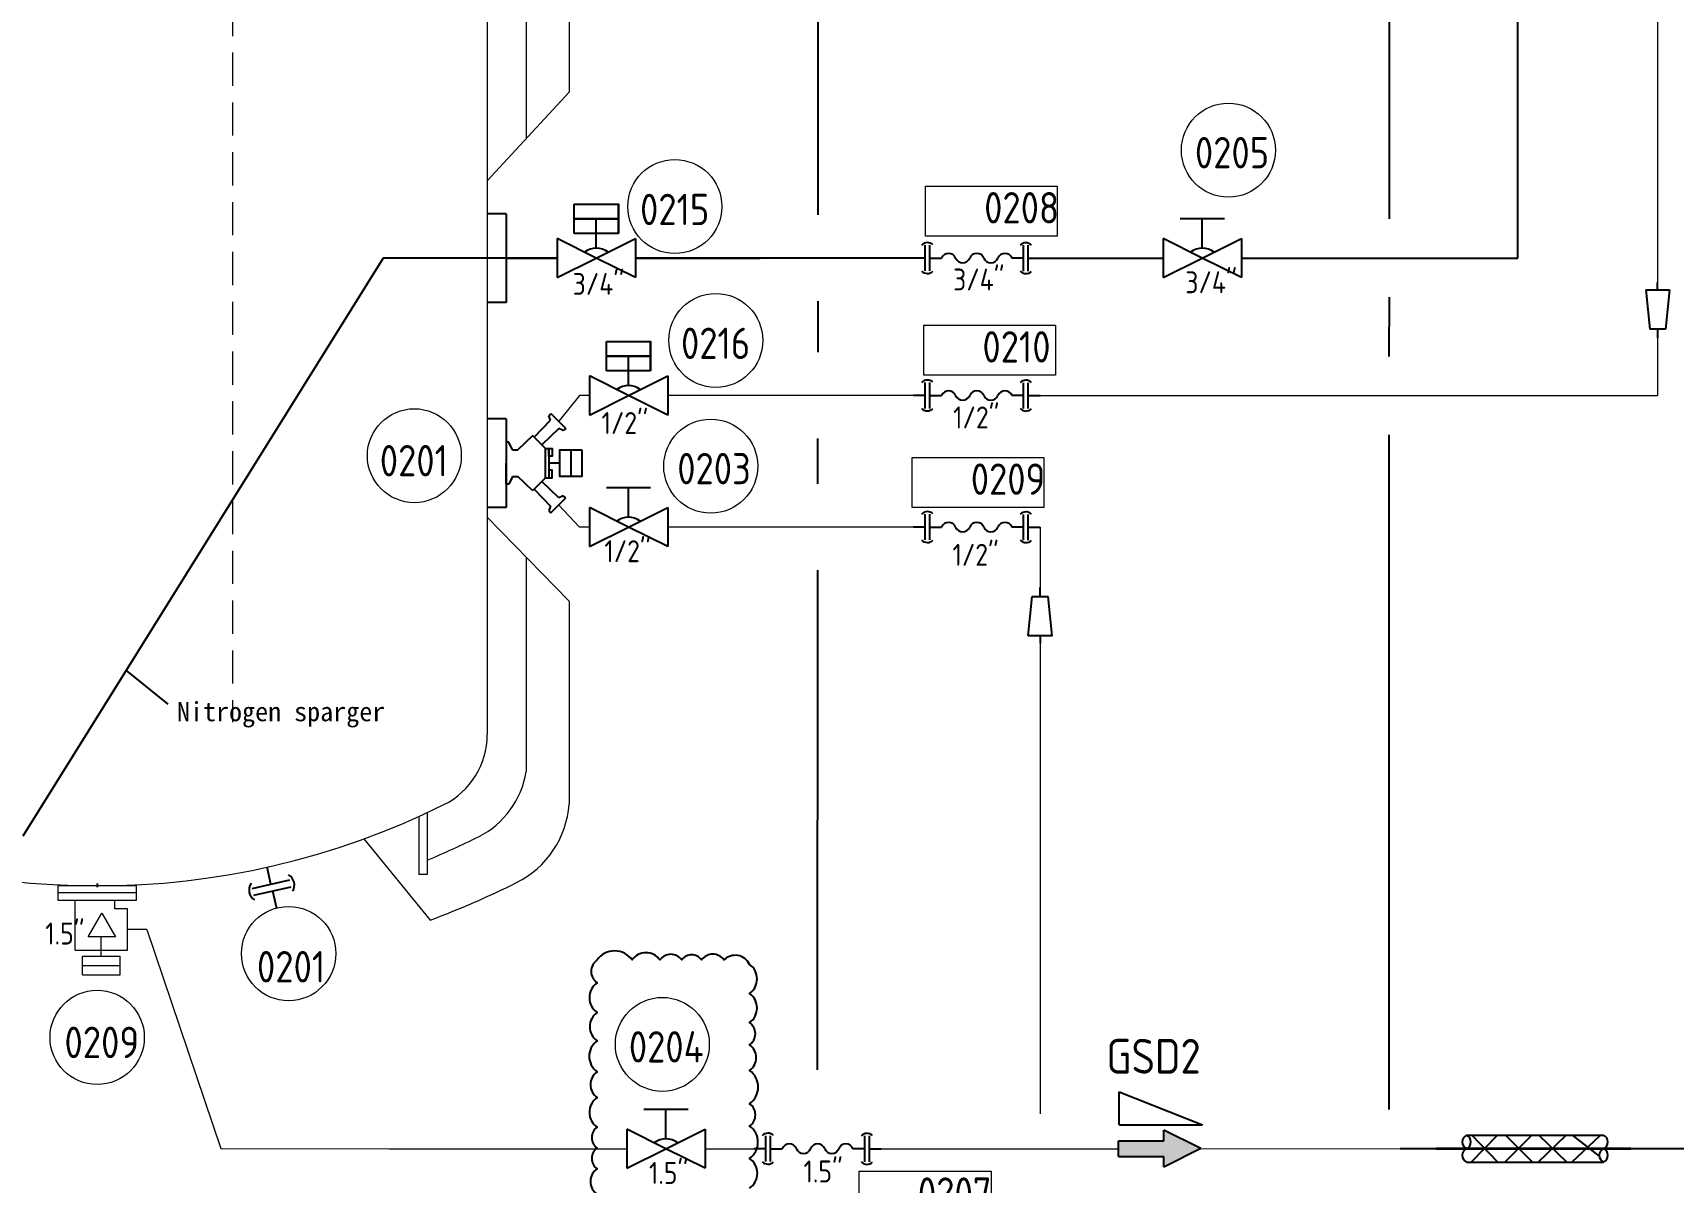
# Model space of a CAD drawing. Header units: millimetres. Extents: x -68339142 to 208, y -167 to 82456658.
# Drawn here: x -68333509 to -68332881, y 82448111 to 82448551 of the extents above; entities that cross this region are included whole.
import ezdxf

# ---------------------------------------------------------------- set-up
doc = ezdxf.new("R2010")
doc.units = ezdxf.units.MM
doc.header["$MEASUREMENT"] = 0
doc.linetypes.add('HIDDEN', pattern=[9.524999999999999, 6.35, -3.175])
for name, color, linetype, lineweight in [('AM_8', 1, 'Continuous', 15), ('Langurage', 7, 'Continuous', 0), ('图层00物料管路PR', 6, 'Continuous', 15), ('图层01注射用水WFI', 3, 'Continuous', 5), ('图层20排放管路DR', 1, 'Continuous', 15)]:
    doc.layers.add(name, color=color, linetype=linetype, lineweight=lineweight)
for name, color, linetype in [('排管', 10, 'Continuous'), ('文字', 1, 'Continuous'), ('機器', 7, 'Continuous'), ('药液', 210, 'Continuous')]:
    doc.layers.add(name, color=color, linetype=linetype)
doc.styles.get("Standard").update_dxf_attribs({"font": 'gbenor.shx', "bigfont": 'gbcbig.shx'})
doc.styles.add('{18b73a54-fa43-428c-adcb-c1c7bbdf2c84}', font='')
doc.styles.get('{18b73a54-fa43-428c-adcb-c1c7bbdf2c84}').set_extended_font_data('SimSun')

# ---------------------------------------------------------------- blocks, each defined once
blk = doc.blocks.new('*U99')
at = {"color": 0, "linetype": 'ByBlock', "lineweight": 9}
for p, q in [((8.954739817020755, -2.028470237382503), (-13.54526018297924, -2.028470237650684)), ((-8.626466819127966, -18.35064872195745), (-8.626466819298335, -4.056940475084058)), ((-8.626466819298335, -4.056940475084058), (2.687094705460945, -4.05694047494921)), ((2.687094705491011, -6.579359431422512), (2.687094705504601, -4.05694047494921)), ((6.331206636378458, -6.579359431379078), (2.687094705534666, -6.579359431422512)), ((6.331206636518762, -18.35064872177917), (6.331206636378458, -6.579359431379078)), ((11.93284401598414, -12.46500407650963), (6.33120663644861, -12.46500407657639)), ((-8.626466819127966, -18.35064872195745), (6.331206636518762, -18.35064872177917)), ((-1.14763009138187, -20.10888268052508), (-1.147630091414612, -14.61491038991426)), ((-6.540429347472708, -25.47777345626734), (-6.540429347536701, -20.10888268058936)), ((-6.540429347536701, -20.10888268058936), (4.24516916477296, -20.10888268046081)), ((-6.540429347504705, -22.79332806842835), (4.245169164804957, -22.7933280682998)), ((4.245169164836954, -25.47777345613879), (4.24516916477296, -20.10888268046081)), ((-6.540429347472708, -25.47777345626734), (4.245169164836954, -25.47777345613879))]:
    blk.add_line(p, q, dxfattribs=at)
for points in [[(8.954739816996579, 1.204127738524642e-10), (-13.54526018300342, -1.477686691792281e-10), (-13.54526018295507, -4.056940475142686), (8.954739817044935, -4.056940474874504)], [(-0.9550431307441729, -7.8380235779018), (2.957594294486626, -14.61491038986533), (-4.86768055583525, -14.6149103899586)]]:
    blk.add_lwpolyline(points, close=True, dxfattribs=at)
at = {"color": 1, "linetype": 'ByBlock', "lineweight": 9}
blk.add_circle((-2.326576035606392, -43.37318578918918), 13.5, dxfattribs=at)
for tag, p, height, flags in [('YQJ_ITEMID', (12.30389252496513, -9.268028050291264), 5, 1), ('YQJ_CLASS_NAME', (12.34145168959367, -15.0460218663336), 5, 1), ('品牌', (13.51525420045436, -20.57112130539599), 5, 1), ('供电电源', (13.40854493904772, -26.41575940861708), 5, 1), ('控制方式', (13.72867290480644, -33.13547494261206), 5, 1), ('YQJ_CODE', (-8.585364625655911, -40.9216355847481), 9, 2), ('输出信号类型1', (14.1519754470537, -39.40720924178709), 5, 1), ('输出信号类型2', (13.98124049918988, -46.42557879951505), 5, 1)]:
    blk.add_attdef(tag, p, '', height=height, dxfattribs=dict(at, flags=flags))
for tag, p, height in [('尺寸', (-17.20476168828574, -16.78456578587141), 6.3), ('YQJ_NO', (-11.69302449010456, -49.29637015184429), 9)]:
    blk.add_attdef(tag, p, '', height=height, dxfattribs=at)
blk = doc.blocks.new('*U69')
at = {"color": 1, "linetype": 'ByBlock', "lineweight": 9}
blk.add_circle((13.5, -1.77635683940025e-15), 13.5, dxfattribs=at)
at = {"color": 1, "linetype": 'ByBlock', "lineweight": 9, "flags": 1}
for tag, p in [('YQJ_ITEMID', (24.38943776185624, 7.984361569487646)), ('YQJ_CLASS_NAME', (24.3999337322457, 3.682376766385232)), ('品牌', (24.8201266641081, -0.6865745397071805)), ('供电电源', (24.91061420759434, -5.225861052161235)), ('控制方式', (25.04552130297452, -9.989354953061365)), ('量程上限', (24.77570711221415, -14.9326032799006)), ('量程下限', (24.64080013634884, -19.96572891749793)), ('输入信号类型1', (24.5918368282837, -25.28992703947256)), ('输入信号类型2', (24.41907406160681, -30.47782268224296))]:
    blk.add_attdef(tag, p, '', height=5, dxfattribs=at)
at = {"color": 1, "linetype": 'ByBlock', "lineweight": 13, "flags": 2}
blk.add_attdef('YQJ_CODE', (7.181431612304732, -0.3770963063832848), '', height=9, dxfattribs=at)
at = {"color": 1, "linetype": 'ByBlock', "lineweight": 13}
blk.add_attdef('YQJ_NO', (4.419494115506676, -8.260460470582805), '', height=9, dxfattribs=at)
at = {"color": 1, "linetype": 'ByBlock', "lineweight": 9}
blk.add_attdef('尺寸', (-11.61090940447393, -20.93206571894052), '', height=6.3, dxfattribs=at)
blk = doc.blocks.new('*U304')
at = {"color": 0}
for p, q in [((3.380946980479639, 0), (0, 0)), ((3.380946980479639, -3.708082801808923), (3.380946980479639, 3.708082801804994)), ((4.719053019536076, -3.708082801808923), (4.719053019536076, 3.708082801804994)), ((4.719053019536076, 0), (8.1, 0)), ((31.69842821224318, -3.758037711016311), (31.69842821224318, 3.658127892597606)), ((33.03653425129962, -3.758037711016311), (33.03653425129962, 3.658127892597606)), ((31.69842821224318, -0.04995490920738804), (28.31748123176354, -0.04995490920738804)), ((33.03653425129962, -0.04995490920738804), (36.41748123176355, -0.04995490920738804))]:
    blk.add_line(p, q, dxfattribs=at)
at = {"color": 1, "linetype": 'ByBlock', "lineweight": 9}
blk.add_lwpolyline([(67.88163409025975, -20.88025844666413), (30.08163409025976, -20.88025844666413), (30.08163409025976, -6.480258446664124), (67.88163409025975, -6.480258446664124)], close=True, dxfattribs=at)
at = {"color": 0}
for centre, radius, start, end in [((4.029350639751647, 2.090597283887982), 2.340368230475572, 46.47917323098157, 135.7809304604455), ((10.12499999998465, -0.8437500000368343), 2.19375, 22.61986494908265, 157.3801350509174), ((18.22499999998465, -0.8437500000368343), 2.19375, 22.61986494908265, 157.3801350509174), ((26.32499999998465, -0.8437500000368343), 2.19375, 22.61986494908265, 157.3801350509174), ((32.34683187151519, 2.040642374680594), 2.340368230475572, 46.47917323098157, 135.7809304604455), ((4.029350639751647, -2.090597283891911), 2.340368230475572, 224.2190695395545, 313.5208267690184), ((14.17499999998465, 0.8437499999631656), 2.19375, 202.6198649490826, 337.3801350509173), ((22.27499999998465, 0.8437499999631656), 2.19375, 202.6198649490826, 337.3801350509173), ((32.34683187151519, -2.140552193099299), 2.340368230475572, 224.2190695395544, 313.5208267690184)]:
    blk.add_arc(centre, radius, start, end, dxfattribs=at)
at = {"color": 1, "linetype": 'ByBlock', "lineweight": 9}
for tag, p, height in [('尺寸', (14.17806246808041, -9.673044855565704), 6.3), ('YQJ_NO', (46.92724781217422, -17.22076297964971), 9)]:
    blk.add_attdef(tag, p, '', height=height, dxfattribs=at)
for tag, p, height, flags in [('YQJ_CODE', (30.56034975411163, -17.08106978389082), 9, 2), ('YQJ_ITEMID', (27.58501167491789, -18.02776964529676), 5, 1), ('YQJ_CLASS_NAME', (28.04379899468125, -23.50729088758021), 5, 1)]:
    blk.add_attdef(tag, p, '', height=height, dxfattribs=dict(at, flags=flags))
blk = doc.blocks.new('KGJK')
at = {"layer": 'AM_8'}
blk.add_hatch(color=256, dxfattribs=at).paths.add_polyline_path([(5848.813452545352, -1050.605828065278), (5848.813452545354, -1052.349464705978), (5853.939130079631, -1052.349464705978), (5853.939130079631, -1053.560979718961), (5858.105796746298, -1051.477646385627), (5853.939130079631, -1049.394313052294), (5853.939130079629, -1050.605828065278)])
at = {"layer": '文字'}
for p, q in [((5848.813452545354, -1050.605828065278), (5848.813452545354, -1052.349464705978)), ((5848.813452545354, -1050.605828065278), (5853.939130079631, -1050.605828065278)), ((5858.105796746298, -1051.477646385627), (5853.939130079631, -1049.394313052295)), ((5853.939130079631, -1049.394313052295), (5853.939130079631, -1050.605828065278)), ((5848.813452545354, -1052.349464705978), (5853.939130079631, -1052.349464705978)), ((5858.105796746298, -1051.477646385627), (5853.939130079631, -1053.560979718961)), ((5853.939130079631, -1052.349464705978), (5853.939130079631, -1053.560979718961))]:
    blk.add_line(p, q, dxfattribs=at)
blk = doc.blocks.new('倾斜')
at = {"color": 7}
for p, q in [((9.366830904189264, 7.433415452092231), (-9.366830904189264, 0)), ((9.366830904189264, 0), (9.366830904189264, 7.433415452092231)), ((9.366830904189264, 0), (-9.366830904189264, 0))]:
    blk.add_line(p, q, dxfattribs=at)
blk = doc.blocks.new('*U300')
at = {"color": 7}
for p, q in [((12.27432763314937, 13.60151353081073), (12.87528383844984, 14.31240727206295)), ((12.87528383844984, 14.31240727206295), (17.16088086994205, 9.993361555808399)), ((8.072388155746015, 7.506976617337384), (12.82148886211508, 12.31097138541372)), ((15.20519080923987, 9.977956462628294), (10.28121888207898, 5.252546319588415)), ((12.82148886211508, 12.31097138541372), (12.27432763314937, 13.60151353081073)), ((16.44533650688755, 9.397950318505531), (15.20519080923987, 9.977956462628294)), ((17.16088086994205, 9.993361555808399), (16.44533650688755, 9.397950318505531)), ((0.7826649979469971, 6.024899981761337), (-1.545995451726569e-07, 6.024899981761337)), ((-1.545995451726569e-07, 6.024899981761337), (-1.545995473861693e-07, 0)), ((1.855545500973677, 3.846528783919893), (0.7826649979469971, 6.024899981761337)), ((7.665940165115901, 7.914490559691783), (3.355545500973677, 3.846528783919892)), ((11.29454844242355, 4.21829736823292), (7.696659217610434, 7.890462183611814)), ((-1.545995495996816e-07, -6.024899981764065), (-1.545995473861693e-07, 0)), ((1.855545500973677, 3.846528783919893), (3.355545500973677, 3.846528783919892)), ((11.29454844242355, 4.21829736823292), (12.30803761943753, 4.21829736823292)), ((11.29454844242355, -4.218297368234293), (11.29454844242355, 4.21829736823292)), ((12.30803761943753, 4.21829736823292), (12.30803761943753, -4.218297368234293)), ((18.60772291281319, 3.717756442927332), (18.60772291281319, -3.71775644292871)), ((1.855545500973675, -3.846528783922623), (0.7826649979469926, -6.024899981764065)), ((1.855545500973675, -3.846528783922623), (3.355545500973675, -3.846528783922623)), ((7.665940165115896, -7.914490559693152), (3.355545500973675, -3.846528783922623)), ((11.29454844242355, -4.218297368234293), (7.696659217610429, -7.890462183611819)), ((11.29454844242355, -4.218297368234293), (12.30803761943753, -4.218297368234293)), ((15.33928072061099, -6.877565867001617e-13), (12.30803761943753, -6.866429260511917e-13)), ((0.7826649979469926, -6.024899981764065), (-1.545995495996816e-07, -6.024899981764065)), ((8.072388155746008, -7.506976617338753), (12.82148886211507, -12.31097138541646)), ((15.20519080923986, -9.977956462629669), (10.28121888207897, -5.252546319589786)), ((16.44533650688754, -9.39795031850827), (15.20519080923986, -9.977956462629669)), ((17.16088086994204, -9.993361555809777), (16.44533650688754, -9.39795031850827)), ((12.82148886211507, -12.31097138541646), (12.27432763314936, -13.6015135308121)), ((12.27432763314936, -13.6015135308121), (12.87528383844983, -14.31240727206296)), ((12.87528383844983, -14.31240727206296), (17.16088086994204, -9.993361555809777))]:
    blk.add_line(p, q, dxfattribs=at)
for points in [[(12.30803761943753, 4.21829736823292), (13.22864205719452, 4.21829736823292), (13.22864205719452, 2.003052305254637), (12.30803761943753, 2.003052305254637)], [(21.87616510501539, 3.717756442927331), (15.33928072061099, 3.717756442927333), (15.33928072061098, -3.717756442928709), (21.87616510501539, -3.717756442928711)], [(12.30803761943753, -4.218297368234293), (13.22864205719452, -4.218297368234293), (13.22864205719452, -2.003052305257375), (12.30803761943753, -2.003052305257374)]]:
    blk.add_lwpolyline(points, close=True, dxfattribs=at)
at = {"color": 1, "linetype": 'ByBlock', "lineweight": 9}
blk.add_circle((-26.34543086633685, 2.147315112556601), 13.5, dxfattribs=at)
for tag, p, height, flags in [('YQJ_CODE', (-35.28664475475862, 4.016788664802299), 9, 2), ('YQJ_ITEMID', (12.30389252496513, -9.268028050291264), 5, 1), ('YQJ_CLASS_NAME', (12.34145168959367, -15.0460218663336), 5, 1), ('品牌', (13.51525420045436, -20.57112130539599), 5, 1), ('供电电源', (13.40854493904772, -26.41575940861708), 5, 1), ('控制方式', (13.72867290480644, -33.13547494261206), 5, 1), ('输出信号类型1', (14.1519754470537, -39.40720924178709), 5, 1), ('输出信号类型2', (13.98124049918988, -46.42557879951505), 5, 1)]:
    blk.add_attdef(tag, p, '', height=height, dxfattribs=dict(at, flags=flags))
for tag, p, height in [('YQJ_NO', (-36.27275954428742, -3.78396526707278), 9), ('尺寸', (-3.907829182483694, -23.39647978610692), 6.3)]:
    blk.add_attdef(tag, p, '', height=height, dxfattribs=at)
blk = doc.blocks.new('*U196')
at = {"color": 0}
for p, q in [((-2.966976895907059e-15, 13.3620760428239), (-3.534771127924756e-15, 15.91919393456192)), ((-3.435912948164515, 2.103692991928255), (-2.286548733639396, 13.3620760428239)), ((3.435912948164514, 2.103692991928257), (2.28654873363848, 13.3620760428239)), ((-4.671136792762666e-16, 2.103692991928256), (0, 0))]:
    blk.add_line(p, q, dxfattribs=at)
for points in [[(-2.286548733639396, 13.3620760428239), (2.28654873363848, 13.3620760428239)], [(3.435912948164514, 2.103692991928257), (-3.435912948164515, 2.103692991928255)]]:
    blk.add_lwpolyline(points, dxfattribs=at)
blk = doc.blocks.new('*U336')
at = {"color": 0}
for p, q in [((3.380946980479639, 0), (0, 0)), ((3.380946980479639, -3.708082801808923), (3.380946980479639, 3.708082801804994)), ((4.719053019536076, -3.708082801808923), (4.719053019536076, 3.708082801804994)), ((4.719053019536076, 0), (8.1, 0)), ((31.69842821224318, -3.758037711016311), (31.69842821224318, 3.658127892597606)), ((33.03653425129962, -3.758037711016311), (33.03653425129962, 3.658127892597606)), ((31.69842821224318, -0.04995490920738804), (28.31748123176354, -0.04995490920738804)), ((33.03653425129962, -0.04995490920738804), (36.41748123176355, -0.04995490920738804))]:
    blk.add_line(p, q, dxfattribs=at)
at = {"color": 1, "linetype": 'ByBlock', "lineweight": 9}
blk.add_lwpolyline([(40.80099162827223, 5.792730642017791), (3.000991628272232, 5.792730642017791), (3.000991628272232, 20.19273064201779), (40.80099162827223, 20.19273064201779)], close=True, dxfattribs=at)
at = {"color": 0}
for centre, radius, start, end in [((4.029350639751647, 2.090597283887982), 2.340368230475572, 46.47917323098157, 135.7809304604455), ((10.12499999998465, -0.8437500000368343), 2.19375, 22.61986494908265, 157.3801350509174), ((18.22499999998465, -0.8437500000368343), 2.19375, 22.61986494908265, 157.3801350509174), ((26.32499999998465, -0.8437500000368343), 2.19375, 22.61986494908265, 157.3801350509174), ((32.34683187151519, 2.040642374680594), 2.340368230475572, 46.47917323098157, 135.7809304604455), ((4.029350639751647, -2.090597283891911), 2.340368230475572, 224.2190695395545, 313.5208267690184), ((14.17499999998465, 0.8437499999631656), 2.19375, 202.6198649490826, 337.3801350509173), ((22.27499999998465, 0.8437499999631656), 2.19375, 202.6198649490826, 337.3801350509173), ((32.34683187151519, -2.140552193099299), 2.340368230475572, 224.2190695395544, 313.5208267690184)]:
    blk.add_arc(centre, radius, start, end, dxfattribs=at)
at = {"color": 1, "linetype": 'ByBlock', "lineweight": 9}
for tag, p, height, flags in [('YQJ_CODE', (3.479707292124104, 9.591919304791094), 9, 2), ('YQJ_ITEMID', (27.58501167491789, -18.02776964529676), 5, 1), ('YQJ_CLASS_NAME', (28.04379899468125, -23.50729088758021), 5, 1)]:
    blk.add_attdef(tag, p, '', height=height, dxfattribs=dict(at, flags=flags))
for tag, p, height in [('YQJ_NO', (19.84660535018668, 9.45222610903221), 9), ('尺寸', (11.43156519168684, -9.471757757274588), 6.3)]:
    blk.add_attdef(tag, p, '', height=height, dxfattribs=at)
blk = doc.blocks.new('*U335')
at = {"color": 0}
for p, q in [((3.380946980479639, 0), (0, 0)), ((3.380946980479639, -3.708082801808923), (3.380946980479639, 3.708082801804994)), ((4.719053019536076, -3.708082801808923), (4.719053019536076, 3.708082801804994)), ((4.719053019536076, 0), (8.1, 0)), ((31.69842821224318, -3.758037711016311), (31.69842821224318, 3.658127892597606)), ((33.03653425129962, -3.758037711016311), (33.03653425129962, 3.658127892597606)), ((31.69842821224318, -0.04995490920738804), (28.31748123176354, -0.04995490920738804)), ((33.03653425129962, -0.04995490920738804), (36.41748123176355, -0.04995490920738804))]:
    blk.add_line(p, q, dxfattribs=at)
at = {"color": 1, "linetype": 'ByBlock', "lineweight": 9}
blk.add_lwpolyline([(37.46109582794865, 5.612627715093726), (-0.3389041720513433, 5.612627715093726), (-0.3389041720513433, 20.01262771509373), (37.46109582794865, 20.01262771509373)], close=True, dxfattribs=at)
at = {"color": 0}
for centre, radius, start, end in [((4.029350639751647, 2.090597283887982), 2.340368230475572, 46.47917323098157, 135.7809304604455), ((10.12499999998465, -0.8437500000368343), 2.19375, 22.61986494908265, 157.3801350509174), ((18.22499999998465, -0.8437500000368343), 2.19375, 22.61986494908265, 157.3801350509174), ((26.32499999998465, -0.8437500000368343), 2.19375, 22.61986494908265, 157.3801350509174), ((32.34683187151519, 2.040642374680594), 2.340368230475572, 46.47917323098157, 135.7809304604455), ((4.029350639751647, -2.090597283891911), 2.340368230475572, 224.2190695395545, 313.5208267690184), ((14.17499999998465, 0.8437499999631656), 2.19375, 202.6198649490826, 337.3801350509173), ((22.27499999998465, 0.8437499999631656), 2.19375, 202.6198649490826, 337.3801350509173), ((32.34683187151519, -2.140552193099299), 2.340368230475572, 224.2190695395544, 313.5208267690184)]:
    blk.add_arc(centre, radius, start, end, dxfattribs=at)
at = {"color": 1, "linetype": 'ByBlock', "lineweight": 9}
for tag, p, height, flags in [('YQJ_CODE', (0.1398114918005291, 9.41181637786703), 9, 2), ('YQJ_ITEMID', (27.58501167491789, -18.02776964529676), 5, 1), ('YQJ_CLASS_NAME', (28.04379899468125, -23.50729088758021), 5, 1)]:
    blk.add_attdef(tag, p, '', height=height, dxfattribs=dict(at, flags=flags))
for tag, p, height in [('YQJ_NO', (16.5067095498631, 9.272123182108146), 9), ('尺寸', (11.24529956899192, -11.12758731457592), 6.3)]:
    blk.add_attdef(tag, p, '', height=height, dxfattribs=at)
blk = doc.blocks.new('*U50')
at = {"color": 0}
for p, q in [((-4.671136792762666e-16, -2.103692991928256), (0, 0)), ((-3.435912948164515, -2.103692991928255), (-2.286548733638487, -13.3620760428239)), ((3.435912948164515, -2.103692991928257), (2.28654873363939, -13.3620760428239)), ((-2.966976895907059e-15, -13.3620760428239), (-3.534771127924756e-15, -15.91919393456192))]:
    blk.add_line(p, q, dxfattribs=at)
for points in [[(-3.435912948164515, -2.103692991928255), (3.435912948164515, -2.103692991928257)], [(2.28654873363939, -13.3620760428239), (-2.286548733638487, -13.3620760428239)]]:
    blk.add_lwpolyline(points, dxfattribs=at)
blk = doc.blocks.new('*U333')
at = {"color": 0}
for p, q in [((6.328125, 11.25), (-6.328125, 11.25)), ((0, 2.8125), (0, 11.25)), ((0, 0), (-11.25, 5.625)), ((-11.25, 5.625), (-11.25, -5.625)), ((0, 0), (11.25, 5.625)), ((11.25, 5.625), (11.25, -5.625)), ((-11.25, -5.625), (0, 0)), ((11.25, -5.625), (0, 0))]:
    blk.add_line(p, q, dxfattribs=at)
at = {"color": 1, "linetype": 'ByBlock', "lineweight": 9}
blk.add_circle((23.62137680636561, 17.50745255910986), 13.5, dxfattribs=at)
at = {"color": 0}
blk.add_arc((0, -2.8125), 5.625, 53.13010235422894, 126.8698976457711, dxfattribs=at)
at = {"color": 1, "linetype": 'ByBlock', "lineweight": 9}
for tag, p, height, flags in [('YQJ_CODE', (16.15358888855381, 21.23601070992379), 9, 2), ('YQJ_ITEMID', (12.30389252496513, -9.268028050291264), 5, 1), ('YQJ_CLASS_NAME', (12.34145168959367, -15.0460218663336), 5, 1), ('品牌', (13.51525420045436, -20.57112130539599), 5, 1), ('供电电源', (13.40854493904772, -26.41575940861708), 5, 1), ('控制方式', (13.72867290480644, -33.13547494261206), 5, 1), ('输出信号类型1', (14.1519754470537, -39.40720924178709), 5, 1), ('输出信号类型2', (13.98124049918988, -46.42557879951505), 5, 1)]:
    blk.add_attdef(tag, p, '', height=height, dxfattribs=dict(at, flags=flags))
for tag, p, height in [('YQJ_NO', (14.00243491963965, 12.29327618361492), 9), ('尺寸', (-6.936823602241203, -10.08518196237958), 6.3)]:
    blk.add_attdef(tag, p, '', height=height, dxfattribs=at)
blk = doc.blocks.new('*U332')
at = {"color": 0}
for p, q in [((-6.328125, 7.03125), (-6.328125, 15.46875)), ((-6.328125, 15.46875), (6.328125, 15.46875)), ((6.328125, 11.25), (-6.328125, 11.25)), ((-6.328125, 11.25), (6.328125, 11.25)), ((0, 2.8125), (0, 11.25)), ((0, 0), (-11.25, 5.625)), ((-11.25, 5.625), (-11.25, -5.625)), ((6.328125, 7.03125), (-6.328125, 7.03125)), ((0, 0), (11.25, 5.625)), ((11.25, 5.625), (11.25, -5.625)), ((-11.25, -5.625), (0, 0)), ((11.25, -5.625), (0, 0))]:
    blk.add_line(p, q, dxfattribs=at)
blk.add_lwpolyline([(6.328125, 7.03125), (6.328125, 7.03125), (6.328125, 15.46875), (6.328125, 15.46875)], close=True, dxfattribs=at)
at = {"color": 1, "linetype": 'ByBlock', "lineweight": 9}
blk.add_circle((25.07231515695462, 15.80585461051864), 13.5, dxfattribs=at)
at = {"color": 0}
blk.add_arc((0, -2.8125), 5.625, 53.13010235422894, 126.8698976457711, dxfattribs=at)
at = {"color": 1, "linetype": 'ByBlock', "lineweight": 9}
for tag, p, height, flags in [('YQJ_CODE', (17.36127717004133, 18.47892698840828), 9, 2), ('YQJ_ITEMID', (12.30389252496513, -9.268028050291264), 5, 1), ('YQJ_CLASS_NAME', (12.34145168959367, -15.0460218663336), 5, 1), ('品牌', (13.51525420045436, -20.57112130539599), 5, 1), ('供电电源', (13.40854493904772, -26.41575940861708), 5, 1), ('控制方式', (13.72867290480644, -33.13547494261206), 5, 1), ('输出信号类型1', (14.1519754470537, -39.40720924178709), 5, 1), ('输出信号类型2', (13.98124049918988, -46.42557879951505), 5, 1)]:
    blk.add_attdef(tag, p, '', height=height, dxfattribs=dict(at, flags=flags))
for tag, p, height in [('YQJ_NO', (15.08111347788367, 10.4702372313101), 9), ('尺寸', (-7.752030757025933, -11.07280267464301), 6.3)]:
    blk.add_attdef(tag, p, '', height=height, dxfattribs=at)
blk = doc.blocks.new('*U334')
at = {"color": 0}
for p, q in [((3.380946980479639, 0), (0, 0)), ((3.380946980479639, -3.708082801808923), (3.380946980479639, 3.708082801804994)), ((4.719053019536076, -3.708082801808923), (4.719053019536076, 3.708082801804994)), ((4.719053019536076, 0), (8.1, 0)), ((31.69842821224318, -3.758037711016311), (31.69842821224318, 3.658127892597606)), ((33.03653425129962, -3.758037711016311), (33.03653425129962, 3.658127892597606)), ((31.69842821224318, -0.04995490920738804), (28.31748123176354, -0.04995490920738804)), ((33.03653425129962, -0.04995490920738804), (36.41748123176355, -0.04995490920738804))]:
    blk.add_line(p, q, dxfattribs=at)
at = {"color": 1, "linetype": 'ByBlock', "lineweight": 9}
blk.add_lwpolyline([(41.30288853119104, 6.297510502395102), (3.502888531191047, 6.297510502395102), (3.502888531191047, 20.6975105023951), (41.30288853119104, 20.6975105023951)], close=True, dxfattribs=at)
at = {"color": 0}
for centre, radius, start, end in [((4.029350639751647, 2.090597283887982), 2.340368230475572, 46.47917323098157, 135.7809304604455), ((10.12499999998465, -0.8437500000368343), 2.19375, 22.61986494908265, 157.3801350509174), ((18.22499999998465, -0.8437500000368343), 2.19375, 22.61986494908265, 157.3801350509174), ((26.32499999998465, -0.8437500000368343), 2.19375, 22.61986494908265, 157.3801350509174), ((32.34683187151519, 2.040642374680594), 2.340368230475572, 46.47917323098157, 135.7809304604455), ((4.029350639751647, -2.090597283891911), 2.340368230475572, 224.2190695395545, 313.5208267690184), ((14.17499999998465, 0.8437499999631656), 2.19375, 202.6198649490826, 337.3801350509173), ((22.27499999998465, 0.8437499999631656), 2.19375, 202.6198649490826, 337.3801350509173), ((32.34683187151519, -2.140552193099299), 2.340368230475572, 224.2190695395544, 313.5208267690184)]:
    blk.add_arc(centre, radius, start, end, dxfattribs=at)
at = {"color": 1, "linetype": 'ByBlock', "lineweight": 9}
for tag, p, height, flags in [('YQJ_CODE', (3.98160419504292, 10.09669916516841), 9, 2), ('YQJ_ITEMID', (27.58501167491789, -18.02776964529676), 5, 1), ('YQJ_CLASS_NAME', (28.04379899468125, -23.50729088758021), 5, 1)]:
    blk.add_attdef(tag, p, '', height=height, dxfattribs=dict(at, flags=flags))
for tag, p, height in [('YQJ_NO', (20.34850225310549, 9.957005969409522), 9), ('尺寸', (11.43156519168684, -9.317149060575446), 6.3)]:
    blk.add_attdef(tag, p, '', height=height, dxfattribs=at)
blk = doc.blocks.new('*U406')
at = {"color": 0}
for p, q in [((6.328124998197969, 11.25000000101365), (-6.328125001802034, 11.24999999898636)), ((-4.505078532446305e-10, 2.8125), (-1.802031412978522e-09, 11.25)), ((0, 0), (-11.25000000090102, 5.624999998197969)), ((-11.25000000090102, 5.624999998197969), (-11.24999999909899, -5.625000001802033)), ((0, 0), (11.24999999909899, 5.625000001802033)), ((11.24999999909899, 5.625000001802033), (11.25000000090102, -5.624999998197969)), ((-11.24999999909899, -5.625000001802033), (0, 0)), ((11.25000000090102, -5.624999998197969), (0, 0))]:
    blk.add_line(p, q, dxfattribs=at)
at = {"color": 1, "linetype": 'ByBlock', "lineweight": 9}
blk.add_circle((-1.049052820966391, 29.97526822861662), 13.5, dxfattribs=at)
at = {"color": 0}
blk.add_arc((4.505078532446305e-10, -2.8125), 5.625000000000001, 53.13010236340661, 126.8698976549487, dxfattribs=at)
at = {"color": 1, "linetype": 'ByBlock', "lineweight": 9}
for tag, p, height, flags in [('YQJ_CODE', (-8.516840738778196, 33.70382637943055), 9, 2), ('YQJ_ITEMID', (12.30389252496513, -9.268028050291264), 5, 1), ('YQJ_CLASS_NAME', (12.34145168959367, -15.0460218663336), 5, 1), ('品牌', (13.51525420045436, -20.57112130539599), 5, 1), ('供电电源', (13.40854493904772, -26.41575940861708), 5, 1), ('控制方式', (13.72867290480644, -33.13547494261206), 5, 1), ('输出信号类型1', (14.1519754470537, -39.40720924178709), 5, 1), ('输出信号类型2', (13.98124049918988, -46.42557879951505), 5, 1)]:
    blk.add_attdef(tag, p, '', height=height, dxfattribs=dict(at, flags=flags))
for tag, p, height in [('YQJ_NO', (-10.66799470769235, 24.76109185312168), 9), ('尺寸', (-4.887029226344749, -10.1287660856334), 6.3)]:
    blk.add_attdef(tag, p, '', height=height, dxfattribs=at)
blk = doc.blocks.new('*U329')
at = {"color": 0}
for p, q in [((6.328124998197969, 11.25000000101365), (-6.328125001802034, 11.24999999898636)), ((-4.505078532446305e-10, 2.8125), (-1.802031412978522e-09, 11.25)), ((0, 0), (-11.25000000090102, 5.624999998197969)), ((-11.25000000090102, 5.624999998197969), (-11.24999999909899, -5.625000001802033)), ((0, 0), (11.24999999909899, 5.625000001802033)), ((11.24999999909899, 5.625000001802033), (11.25000000090102, -5.624999998197969)), ((-11.24999999909899, -5.625000001802033), (0, 0)), ((11.25000000090102, -5.624999998197969), (0, 0))]:
    blk.add_line(p, q, dxfattribs=at)
at = {"color": 1, "linetype": 'ByBlock', "lineweight": 9}
blk.add_circle((7.491952025758387, 30.97960528397196), 13.5, dxfattribs=at)
at = {"color": 0}
blk.add_arc((4.505078532446305e-10, -2.8125), 5.625000000000001, 53.13010236340661, 126.8698976549487, dxfattribs=at)
at = {"color": 1, "linetype": 'ByBlock', "lineweight": 9}
for tag, p, height, flags in [('YQJ_CODE', (0.02416410794658219, 34.70816343478589), 9, 2), ('YQJ_ITEMID', (12.30389252496513, -9.268028050291264), 5, 1), ('YQJ_CLASS_NAME', (12.34145168959367, -15.0460218663336), 5, 1), ('品牌', (13.51525420045436, -20.57112130539599), 5, 1), ('供电电源', (13.40854493904772, -26.41575940861708), 5, 1), ('控制方式', (13.72867290480644, -33.13547494261206), 5, 1), ('输出信号类型1', (14.1519754470537, -39.40720924178709), 5, 1), ('输出信号类型2', (13.98124049918988, -46.42557879951505), 5, 1)]:
    blk.add_attdef(tag, p, '', height=height, dxfattribs=dict(at, flags=flags))
for tag, p, height in [('YQJ_NO', (-2.126989860967569, 25.76542890847702), 9), ('尺寸', (-4.887029226344749, -10.1287660856334), 6.3)]:
    blk.add_attdef(tag, p, '', height=height, dxfattribs=at)
blk = doc.blocks.new('*U324')
at = {"color": 0}
for p, q in [((-6.328125, 7.03125), (-6.328125, 15.46875)), ((-6.328125, 15.46875), (6.328125, 15.46875)), ((6.328125, 11.25), (-6.328125, 11.25)), ((-6.328125, 11.25), (6.328125, 11.25)), ((0, 2.8125), (0, 11.25)), ((0, 0), (-11.25, 5.625)), ((-11.25, 5.625), (-11.25, -5.625)), ((6.328125, 7.03125), (-6.328125, 7.03125)), ((0, 0), (11.25, 5.625)), ((11.25, 5.625), (11.25, -5.625)), ((-11.25, -5.625), (0, 0)), ((11.25, -5.625), (0, 0))]:
    blk.add_line(p, q, dxfattribs=at)
blk.add_lwpolyline([(6.328125, 7.03125), (6.328125, 7.03125), (6.328125, 15.46875), (6.328125, 15.46875)], close=True, dxfattribs=at)
at = {"color": 1, "linetype": 'ByBlock', "lineweight": 9}
blk.add_circle((22.56452204336534, 14.79147077293796), 13.5, dxfattribs=at)
at = {"color": 0}
blk.add_arc((0, -2.8125), 5.625, 53.13010235422894, 126.8698976457711, dxfattribs=at)
at = {"color": 1, "linetype": 'ByBlock', "lineweight": 9}
for tag, p, height, flags in [('YQJ_CODE', (14.85348405645204, 17.4645431508276), 9, 2), ('YQJ_ITEMID', (12.30389252496513, -9.268028050291264), 5, 1), ('YQJ_CLASS_NAME', (12.34145168959367, -15.0460218663336), 5, 1), ('品牌', (13.51525420045436, -20.57112130539599), 5, 1), ('供电电源', (13.40854493904772, -26.41575940861708), 5, 1), ('控制方式', (13.72867290480644, -33.13547494261206), 5, 1), ('输出信号类型1', (14.1519754470537, -39.40720924178709), 5, 1), ('输出信号类型2', (13.98124049918988, -46.42557879951505), 5, 1)]:
    blk.add_attdef(tag, p, '', height=height, dxfattribs=dict(at, flags=flags))
for tag, p, height in [('YQJ_NO', (12.57332036429439, 9.45585339372942), 9), ('尺寸', (-6.792268258289551, -10.5929214327254), 6.3)]:
    blk.add_attdef(tag, p, '', height=height, dxfattribs=at)
blk = doc.blocks.new('保温')
at = {"ltscale": 0.1}
h = blk.add_hatch(dxfattribs=at)
h.set_pattern_fill('ANSI37', scale=2.234399999999999)
h.set_pattern_definition([(44.99999999999997, (-813.4420348629722, 754.6356316621168), (-5.016371069229228, 5.016371069229224), []), (135, (-813.4420348629722, 754.6356316621168), (-5.016371069229229, -5.016371069229224), [])])
h.paths.add_polyline_path([(40.0281178516377, 3.910200000015001), (-2.934541498689214e-11, 3.910200000015001, -0.6525360622096348), (-2.934541498689214e-11, 1.610711564126176e-11, 0.652536062208393), (-2.934541498689214e-11, -3.910199999979604), (40.0281178516377, -3.910199999979604, -0.652536062207818), (40.0281178516377, 1.610711564126176e-11, 0.6525360622075519)])
at = {"color": 7, "lineweight": 35}
blk.add_line((-8.915646761219492, 1.909583602355269e-13), (47.98137530246434, 1.909583602355269e-13), dxfattribs=at)
at = {"color": 7}
for p, q in [((-2.934541498689214e-11, 3.910200000005452), (40.0281178516377, 3.910200000005452)), ((-2.934541498689214e-11, -3.910199999992337), (40.0281178516377, -3.910199999992337))]:
    blk.add_line(p, q, dxfattribs=at)
for centre, start, end in [((0.8601914965108648, 1.955100000004413), 113.7482053907326, 246.2517946092674), ((0.8601914965108648, -1.955099999991298), 113.7482053907326, 246.2517946092674), ((-0.8601914965695556, 1.955100000004413), 293.7482053907326, 66.25179460926744), ((40.88830934817791, -1.955099999991298), 113.7482053907326, 246.2517946092674), ((39.16792635509749, 1.955100000004413), 293.748205391198, 66.25179460880196), ((39.16792635509749, -1.955099999991298), 293.7482053907326, 66.25179460926744)]:
    blk.add_arc(centre, 2.135964751742607, start, end, dxfattribs=at)
blk = doc.blocks.new('*U92')
at = {"color": 0}
for p, q in [((1.110580270360832, -4.884136822378641), (0, 0)), ((-4.246138973480912, -6.102175325889597), (6.4672995141969, -3.666098318868975)), ((-3.8065952080191, -8.035211547793207), (6.906843279658712, -5.599134540772584)), ((1.550124035822644, -6.81717304428225), (2.660704306178313, -11.70130986663819))]:
    blk.add_line(p, q, dxfattribs=at)
for centre, start, end in [((-1.69652049714591, -6.507548344790954), 147.0294613946716, 236.3312186241357), ((4.343658916470987, -5.134101135968567), 329.2895650860985, 58.59132231556264)]:
    blk.add_arc(centre, 3.467212193297144, start, end, dxfattribs=at)
blk = doc.blocks.new('TANK_N_BIG_L')
at = {"linetype": 'ByBlock', "lineweight": 5}
for p, q in [((358.5543881356716, 47.02253463864326), (358.5543881356716, -283.5878605395555)), ((389.8747834414244, 23.23242436349392), (389.8747834712267, -37.95200264453888)), ((373.4688621610403, 11.34953831136227), (373.4688621461391, -55.65833394229412)), ((358.5543881356716, -71.75499890744686), (389.874783501029, -37.95200258493423)), ((358.5543881356716, -200.4454193562269), (389.8747835457325, -232.5030568689108)), ((373.4688621610403, -215.7109610289335), (373.4688621610403, -297.691772595048)), ((389.8747835457325, -232.5030568689108), (389.874783590436, -310.1918732225895)), ((335.5900308191776, -313.4536553174257), (335.5900308191776, -337.1162704527378)), ((332.4230244904757, -314.9096594005823), (332.4230244904757, -337.1162704527378)), ((311.3558249175549, -323.4941889047623), (336.7943898290396, -354.5504329204559)), ((335.5900308191776, -337.1162704527378), (332.4230244904757, -337.1162704527378))]:
    blk.add_line(p, q, dxfattribs=at)
for p, q in [((365.756429001689, -84.40240286290646), (358.5543881356716, -84.40240286290646)), ((365.756429001689, -84.40240286290646), (365.756429001689, -118.2826629430056)), ((365.756429001689, -118.2826629430056), (358.5543881356716, -118.2826629430056)), ((365.756429001689, -162.8482714891434), (358.5543881356716, -162.8482714891434)), ((365.756429001689, -162.8482714891434), (365.756429001689, -196.7285315841436)), ((365.756429001689, -196.7285315841436), (358.5543881356716, -196.7285315841436))]:
    blk.add_line(p, q)
for centre, radius, start, end in [((328.7254402637482, -283.6552068293095), 29.82894789157962, 296.3878001212314, 0), ((340.1153337061405, -292.4638762921095), 33.75982250598229, 296.6160580266441, 351.1019611064618), ((209.4096486717463, -43.16654053330421), 298.2894789157712, 243.6121998787685, 296.3878001212314), ((353.5942065864801, -307.620165720582), 36.37160907831663, 296.4999345747737, 355.9454352562677), ((209.4096486717463, -28.71553489565849), 328.1184268073757, 292.6162683280521, 296.3878001212314), ((209.4096486717463, -16.84673567116261), 360.9302694881162, 290.6669072079501, 296.3878001212314)]:
    blk.add_arc(centre, radius, start, end, dxfattribs=at)
at = {"xscale": 1.33595186571, "yscale": 1.33595186571, "zscale": 1.33595186571}
blk.add_blockref('*U92', (274.3678139746189, -334.2971812933683), dxfattribs=at)

msp = doc.modelspace()

# ---------------------------------------------------------------- linework, layer by layer
at = {"color": 4}
for p, q in [((-68332940.48931691, 82448464.62179771), (-68332940.4893169, 82449345.32907198)), ((-68333374.4919844, 82448464.62180066), (-68333512.29238537, 82448243.58346896)), ((-68333307.97621863, 82448464.62180068), (-68333374.4919844, 82448464.62180066)), ((-68333327.53510578, 82448464.62180066), (-68333307.97621863, 82448464.62180065)), ((-68333293.03347257, 82448464.62180065), (-68333292.97146471, 82448464.62180065)), ((-68333292.97146474, 82448464.62180068), (-68333293.03347254, 82448464.62180068)), ((-68333278.02871864, 82448464.62180066), (-68333230.39296545, 82448464.62180066)), ((-68333167.23866598, 82448464.62180066), (-68333278.02871864, 82448464.62180068)), ((-68333127.76707932, 82448464.62180066), (-68333076.18937536, 82448464.62180066)), ((-68333061.26075955, 82448464.62180066), (-68333061.17049122, 82448464.62180068)), ((-68333046.24187537, 82448464.62180068), (-68332940.48931691, 82448464.62180066))]:
    msp.add_line(p, q, dxfattribs=at)
for p, q in [((-68333472.8643699, 82448306.82786234), (-68333456.83875312, 82448293.97328098)), ((-68333483.88188611, 82448225.46273203), (-68333483.88188611, 82448223.97450586))]:
    msp.add_line(p, q)
msp.add_lwpolyline([(-68333234.3900748, 82448108.84975977, 0.52056705), (-68333234.3900748, 82448120.31332576, 0.52056705), (-68333234.3900748, 82448132.62693396, 0.52056705), (-68333234.3900748, 82448141.21463907, 0.52056705), (-68333234.3900748, 82448153.9447232, 0.52056705), (-68333234.3900748, 82448163.7094255, 0.52056705), (-68333234.3900748, 82448172.25094593, 0.52056705), (-68333234.3900748, 82448183.35642807, 0.52056705), (-68333234.3900748, 82448194.47106576, 0.52056705), (-68333244.17716931, 82448196.18151452, 0.52056705), (-68333252.75754997, 82448196.18151452, 0.52056705), (-68333260.33956847, 82448196.18151452, 0.52056705), (-68333268.66440749, 82448196.18151452, 0.52056705), (-68333279.35219295, 82448196.18151452, 0.52056705), (-68333292.67419879, 82448196.18151452, 0.52056705), (-68333292.67419879, 82448187.42941637, 0.52056705), (-68333292.67419879, 82448176.08690713, 0.52056705), (-68333292.67419879, 82448165.23879775, 0.52056705), (-68333292.67419879, 82448153.42467582, 0.52056705), (-68333292.67419879, 82448143.55926245, 0.52056705), (-68333292.67419879, 82448132.2220431, 0.52056705), (-68333292.67419879, 82448124.26505385, 0.52056705), (-68333292.67419879, 82448116.34692484, 0.52056705), (-68333292.67419879, 82448106.55353515, 0.52056705)], format="xyb", dxfattribs=at)
at = {"layer": 'Langurage', "linetype": 'HIDDEN', "ltscale": 2}
msp.add_line((-68333432.10490331, 82448676.53075333), (-68333432.10490331, 82448287.08081107), dxfattribs=at)
at = {"layer": '图层01注射用水WFI', "color": 3, "lineweight": 9}
for p, q in [((-68332887.05936457, 82449348.51907203), (-68332887.05947505, 82448452.44839951)), ((-68332887.0594769, 82448437.46349168), (-68332887.05948003, 82448412.08395664)), ((-68333299.40927765, 82448412.0174696), (-68333307.39061528, 82448402.19478549)), ((-68333295.65721281, 82448412.08395961), (-68333299.40927765, 82448412.0839596)), ((-68333171.73870641, 82448412.0839596), (-68333265.70971282, 82448412.08395961)), ((-68333123.26703891, 82448412.01746961), (-68332887.05948004, 82448412.01744047)), ((-68333299.40927872, 82448361.67443474), (-68333307.39061636, 82448370.15707754))]:
    msp.add_line(p, q, dxfattribs=at)
at = {"layer": '图层01注射用水WFI', "lineweight": 9}
for p, q in [((-68333295.65721281, 82448361.74092472), (-68333299.40927872, 82448361.74092472)), ((-68333171.73870641, 82448361.74092472), (-68333265.70971282, 82448361.74092472))]:
    msp.add_line(p, q, dxfattribs=at)
at = {"layer": '图层20排放管路DR'}
for p, q in [((-68333123.22375642, 82448361.74092472), (-68333123.22375445, 82448335.18489172)), ((-68333123.22375335, 82448320.19998388), (-68333123.22373985, 82448137.32178779))]:
    msp.add_line(p, q, dxfattribs=at)
at = {"layer": '排管'}
for p, q in [((-68332989.68004832, 82448479.6209861), (-68332989.64021534, 82448787.415182)), ((-68333208.16304679, 82448481.12179758), (-68333208.01216653, 82448727.79905774)), ((-68333208.19518158, 82448428.58394489), (-68333208.18323123, 82448448.12180375)), ((-68332989.68685597, 82448427.01745301), (-68332989.68393075, 82448449.62098634)), ((-68332989.72412707, 82448139.0191858), (-68332989.69073847, 82448397.01699243)), ((-68332989.69422364, 82448370.08665004), (-68332989.6907384, 82448397.01745325)), ((-68333208.22597395, 82448378.24084012), (-68333208.21536599, 82448395.58401364)), ((-68333208.34300609, 82448154.21073377), (-68333208.24437097, 82448345.24107847))]:
    msp.add_line(p, q, dxfattribs=at)
at = {"layer": '药液', "color": 6, "lineweight": 9}
for p, q in [((-68333464.87382376, 82448207.85566866), (-68333436.6606251, 82448124.0660053)), ((-68333436.6606251, 82448124.0660053), (-68333360.97217318, 82448123.99983154)), ((-68333372.17902568, 82448123.99926794), (-68333281.32870975, 82448124.00383675)), ((-68333266.35617223, 82448124.0045897), (-68333266.35374753, 82448124.00458983)), ((-68333251.38120975, 82448124.00534278), (-68333232.70612375, 82448124.00628194)), ((-68333188.57137427, 82448124.00850146), (-68333093.23416199, 82448124.01329593)), ((-68333061.79041345, 82448124.01487724), (-68332936.73647887, 82448124.02623802))]:
    msp.add_line(p, q, dxfattribs=at)
at = {"layer": '药液', "color": 6, "linetype": 'ByBlock', "lineweight": -3}
msp.add_line((-68332985.60273972, 82448124.02623802), (-68332868.97789544, 82448124.02623802), dxfattribs=at)

# ---------------------------------------------------------------- block references
msp.add_blockref('TANK_N_BIG_L', (-68333693.29153478, 82448565.96433358))
ref = msp.add_blockref('*U329', (-68333061.21562536, 82448464.64436774), dxfattribs=dict(xscale=1.331, yscale=1.331, zscale=1.331))
ref.add_attrib('YQJ_NO', '0205', (-68333064.04664886, 82448498.93815361), dxfattribs={"color": 1, "linetype": 'ByBlock', "lineweight": 9, "height": 11.979})
ref.add_attrib('尺寸', "3/4''", (-68333067.72026126, 82448451.16298008), dxfattribs={"color": 1, "linetype": 'ByBlock', "lineweight": 9, "height": 8.385300000000003})
ref = msp.add_blockref('*U324', (-68333293.00246863, 82448464.63730262), dxfattribs=dict(xscale=1.331, yscale=1.331, zscale=1.331))
ref.add_attrib('YQJ_NO', '0215', (-68333276.26737922, 82448477.22304349), dxfattribs={"color": 1, "linetype": 'ByBlock', "lineweight": 9, "height": 11.979})
ref.add_attrib('尺寸', "3/4''", (-68333302.04297768, 82448450.53812419), dxfattribs={"color": 1, "linetype": 'ByBlock', "lineweight": 9, "height": 8.385300000000003})
ref = msp.add_blockref('*U334', (-68333171.73870641, 82448464.62180066), dxfattribs=dict(xscale=1.331, yscale=1.331, zscale=1.331))
ref.add_attrib('YQJ_NO', '0208', (-68333144.65484992, 82448477.8745756), dxfattribs={"color": 1, "linetype": 'ByBlock', "lineweight": 9, "height": 11.979})
ref.add_attrib('尺寸', '3/4"', (-68333156.52329314, 82448452.22067526), dxfattribs={"color": 1, "linetype": 'ByBlock', "lineweight": 9, "height": 8.385300000000003})
for name, p, xscale, yscale, zscale in [('*U50', (-68332887.0594747, 82448455.24841489), 1.331, 1.331, 1.331), ('*U196', (-68333123.22375663, 82448317.3999685), 1.331, 1.331, 1.331), ('倾斜', (-68333077.11042842, 82448133.09365983), -1.703680000000001, 1.703680000000001, 1.703680000000001), ('保温', (-68332960.131271, 82448124.02623804), 1.3086931055, 1.3086931055, 1.3086931055)]:
    msp.add_blockref(name, p, dxfattribs=dict(xscale=xscale, yscale=yscale, zscale=zscale))
ref = msp.add_blockref('*U332', (-68333280.68346281, 82448412.0839596), dxfattribs=dict(xscale=1.331, yscale=1.331, zscale=1.331))
ref.add_attrib('YQJ_NO', '0216', (-68333260.61050077, 82448426.01984535), dxfattribs={"color": 1, "linetype": 'ByBlock', "lineweight": 9, "height": 11.979})
ref.add_attrib('尺寸', "1/2''", (-68333291.00141574, 82448397.34605923), dxfattribs={"color": 1, "linetype": 'ByBlock', "lineweight": 9, "height": 8.385300000000003})
ref = msp.add_blockref('*U336', (-68333171.73870641, 82448412.0839596), dxfattribs=dict(xscale=1.331, yscale=1.331, zscale=1.331))
ref.add_attrib('YQJ_NO', '0210', (-68333145.3228747, 82448424.66487254), dxfattribs={"color": 1, "linetype": 'ByBlock', "lineweight": 9, "height": 11.979})
ref.add_attrib('尺寸', '1/2"', (-68333156.52329314, 82448399.47705002), dxfattribs={"color": 1, "linetype": 'ByBlock', "lineweight": 9, "height": 8.385300000000003})
ref = msp.add_blockref('*U300', (-68333327.53510557, 82448386.17593205), dxfattribs=dict(xscale=1.331, yscale=1.331, zscale=1.331))
ref.add_attrib('YQJ_NO', '0201', (-68333375.81414853, 82448381.13947427), dxfattribs={"color": 1, "linetype": 'ByBlock', "lineweight": 9, "height": 11.979})
ref = msp.add_blockref('*U333', (-68333280.68346281, 82448361.74092472), dxfattribs=dict(xscale=1.331, yscale=1.331, zscale=1.331))
ref.add_attrib('YQJ_NO', '0203', (-68333262.04622194, 82448378.10327531), dxfattribs={"color": 1, "linetype": 'ByBlock', "lineweight": 9, "height": 11.979})
ref.add_attrib('尺寸', "1/2''", (-68333289.91637503, 82448348.31754753), dxfattribs={"color": 1, "linetype": 'ByBlock', "lineweight": 9, "height": 8.385300000000003})
ref = msp.add_blockref('*U335', (-68333171.73870641, 82448361.74092472), dxfattribs=dict(xscale=1.331, yscale=1.331, zscale=1.331))
ref.add_attrib('YQJ_NO', '0209', (-68333149.768276, 82448374.08212067), dxfattribs={"color": 1, "linetype": 'ByBlock', "lineweight": 9, "height": 11.979})
ref.add_attrib('尺寸', '1/2"', (-68333156.77121268, 82448346.930106), dxfattribs={"color": 1, "linetype": 'ByBlock', "lineweight": 9, "height": 8.385300000000003})
ref = msp.add_blockref('*U99', (-68333480.81552899, 82448224.50831412), dxfattribs=dict(xscale=1.33595186571, yscale=1.33595186571, zscale=1.33595186571))
ref.add_attrib('YQJ_NO', '0209', (-68333496.43684687, 82448158.65073644), dxfattribs={"color": 1, "linetype": 'ByBlock', "lineweight": 9, "height": 12.02356679139})
ref.add_attrib('尺寸', '1.5"', (-68333503.80026247, 82448202.08494215), dxfattribs={"color": 1, "linetype": 'ByBlock', "lineweight": 9, "height": 8.416496753973})
ref = msp.add_blockref('*U69', (-68333428.72128159, 82448198.61806838), dxfattribs=dict(xscale=1.33595186571, yscale=1.33595186571, zscale=1.33595186571))
ref.add_attrib('YQJ_NO', '0201', (-68333422.81705017, 82448187.5824908), dxfattribs={"color": 1, "linetype": 'ByBlock', "lineweight": 13, "height": 12.02356679139})
ref = msp.add_blockref('*U406', (-68333266.35495976, 82448124.00519595), dxfattribs=dict(xscale=1.331, yscale=1.331, zscale=1.331))
ref.add_attrib('YQJ_NO', '0204', (-68333280.55406071, 82448156.9622092), dxfattribs={"color": 1, "linetype": 'ByBlock', "lineweight": 9, "height": 11.979})
ref.add_attrib('尺寸', "1.5''", (-68333272.85959566, 82448110.52380829), dxfattribs={"color": 1, "linetype": 'ByBlock', "lineweight": 9, "height": 8.385300000000003})
ref = msp.add_blockref('*U304', (-68333232.70659384, 82448124.00628194), dxfattribs=dict(xscale=1.33595186571, yscale=1.33595186571, zscale=1.33595186571))
ref.add_attrib('YQJ_NO', '0207', (-68333170.01404957, 82448101.00017151), dxfattribs={"color": 1, "linetype": 'ByBlock', "lineweight": 9, "height": 12.02356679139})
ref.add_attrib('尺寸', '1.5"', (-68333213.76538484, 82448111.08355962), dxfattribs={"color": 1, "linetype": 'ByBlock', "lineweight": 9, "height": 8.416496753973})
at = {"layer": '機器', "lineweight": 9, "xscale": -3.384651308526882, "yscale": 3.384651308526882, "zscale": 3.384651308526882, "rotation": 180}
msp.add_blockref('KGJK', (-68352889.4282675, 82444565.13348372), dxfattribs=at)

# ---------------------------------------------------------------- texts
at = {"layer": 'Langurage', "color": 7, "linetype": 'ByBlock', "lineweight": -3, "insert": (-68333372.48439606, 82448289.93883628), "char_height": 7.320500000000002, "width": 161.8301819481317, "attachment_point": 5, "style": '{18b73a54-fa43-428c-adcb-c1c7bbdf2c84}'}
msp.add_mtext('\\pxql;Nitrogen sparger', dxfattribs=at)
at = {"layer": '图层00物料管路PR', "color": 3, "lineweight": 9, "insert": (-68333079.87052311, 82448159.35798892), "char_height": 13.31, "attachment_point": 5}
msp.add_mtext('{\\C256;GSD2}', dxfattribs=at)

doc.saveas('drawing.dxf')
